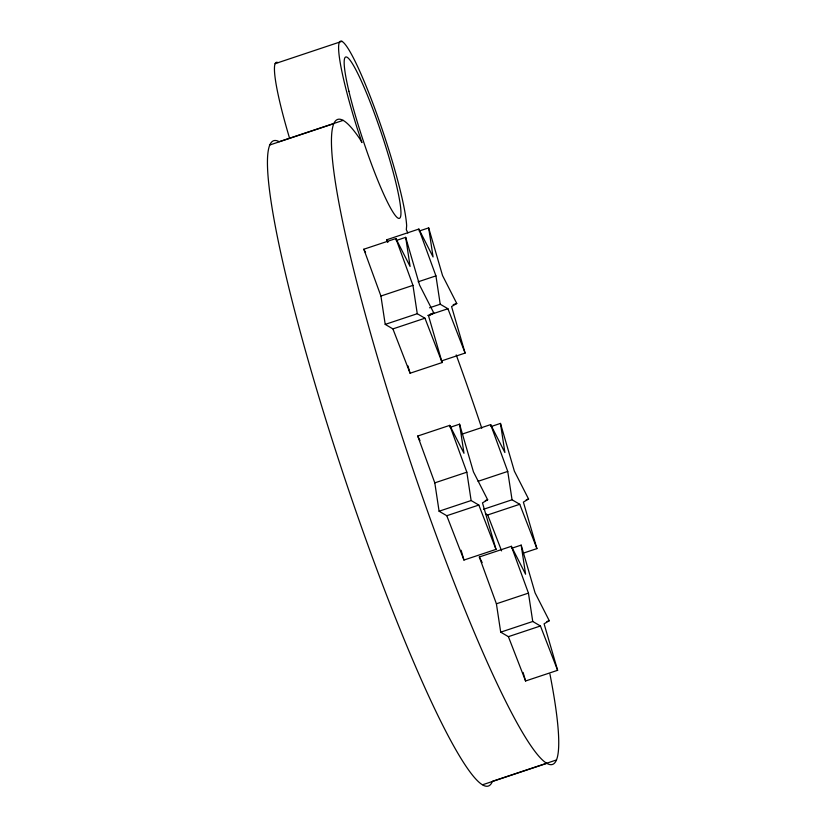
<?xml version="1.0" encoding="UTF-8"?>
<svg xmlns="http://www.w3.org/2000/svg" width="826" height="826" viewBox="0 0 826 826"><rect width="100%" height="100%" fill="white"/><g stroke="black" fill="none" stroke-linecap="round" stroke-linejoin="round"><path stroke-width="1.24" d="M405.69 237.351L419.577 285.063L433.795 312.971L428.601 316.059L442.137 362.552L410.088 373.228L392.908 328.903L385.215 324.391L380.92 296.038L363.832 249.225L395.881 238.549L410.099 266.457L405.69 237.351L396.191 240.521M419.164 231.043L428.663 227.873L442.55 275.574L456.768 303.483L451.574 306.57L465.11 353.063L441.373 360.972M459.566 424.182L473.453 471.883L487.67 499.792L482.477 502.879L496.013 549.373L463.964 560.049L446.783 515.723L439.091 511.222L434.796 482.859L417.708 436.045L449.757 425.369L463.975 453.278L459.566 424.182L450.067 427.341M490.974 426.577L500.473 423.418L514.361 471.119L528.578 499.028L523.385 502.115L536.921 548.609L523.86 552.955M521.175 545.119L535.062 592.82L549.28 620.729L544.086 623.816L557.622 670.309L525.573 680.985L508.393 636.66L500.701 632.158L496.405 603.796L479.317 556.982L511.366 546.306L525.584 574.215L521.175 545.119L511.676 548.278M275.068 63.674L342.057 41.3M343.224 120.338L279.136 141.69A340.033 39.152 71.6 0 0 344.019 476.189A340.033 39.152 71.6 0 0 492.42 781.313L556.507 759.951M269.493 145.087L333.58 123.724M387.683 242.142L386.805 239.746L418.854 229.06L433.072 256.969L428.663 227.873M418.132 281.811L435.932 275.884L418.854 229.06M380.92 296.038L412.959 285.362L395.881 238.549M429.551 307.799L440.227 304.236L447.929 308.738L465.11 353.063M385.215 324.391L417.264 313.715L424.956 318.216L442.137 362.552M453.206 304.67L456.768 303.483M430.232 314.159L433.795 312.971M427.744 315.46L447.929 308.738M392.908 328.903L424.956 318.216M462.178 434.094L490.665 424.605L504.882 452.514L500.473 423.418M434.796 482.859L466.835 472.183L449.757 425.369M478.078 481.31L507.742 471.419L490.665 424.605M439.091 511.222L471.13 500.546L478.832 505.047L496.013 549.373M485.296 500.587L487.67 499.792M446.783 515.723L478.832 505.047M483.561 509.27L512.048 499.782L519.74 504.283L536.921 548.609M526.203 499.823L528.578 499.028M485.492 513.669L487.691 514.959L519.74 504.283M496.405 603.796L528.444 593.12L511.366 546.306M500.701 632.158L532.749 621.482L540.441 625.984L557.622 670.309M546.905 621.524L549.28 620.729M508.393 636.66L540.441 625.984M482.776 784.7L546.864 763.348M386.805 239.746L387.941 241.977M363.832 249.225L365.546 252.57M417.708 436.045L419.99 440.506M479.317 556.982L482.167 562.568M407.848 232.984L406.32 229.711L406.65 225.663A102.011 11.75 71.6 0 0 353.745 58.605A102.011 11.75 71.6 0 0 357.4 128.98L361.943 142.588L359.806 138.851A340.033 39.152 71.6 0 0 357.854 286.323A340.033 39.152 71.6 0 0 504.19 698.29A340.033 39.152 71.6 0 0 549.94 674.099M487.691 514.959L501.619 550.901M523.085 672.426L525.573 680.985M407.951 365.887L410.088 373.228M461.115 550.261L463.964 560.049M528.444 593.12L532.749 621.482M507.742 471.419L512.048 499.782M466.835 472.183L471.13 500.546M435.932 275.884L440.227 304.236M412.959 285.362L417.264 313.715M456.22 354.922A340.033 39.152 71.6 0 1 481.775 428.229M289.451 137.828A102.011 11.75 71.6 0 1 277.959 62.652M348.902 91.232A85.006 9.788 71.6 0 0 398.06 218.126A85.006 9.788 71.6 0 0 370.843 103.89A85.006 9.788 71.6 0 0 348.902 91.232"/></g></svg>
